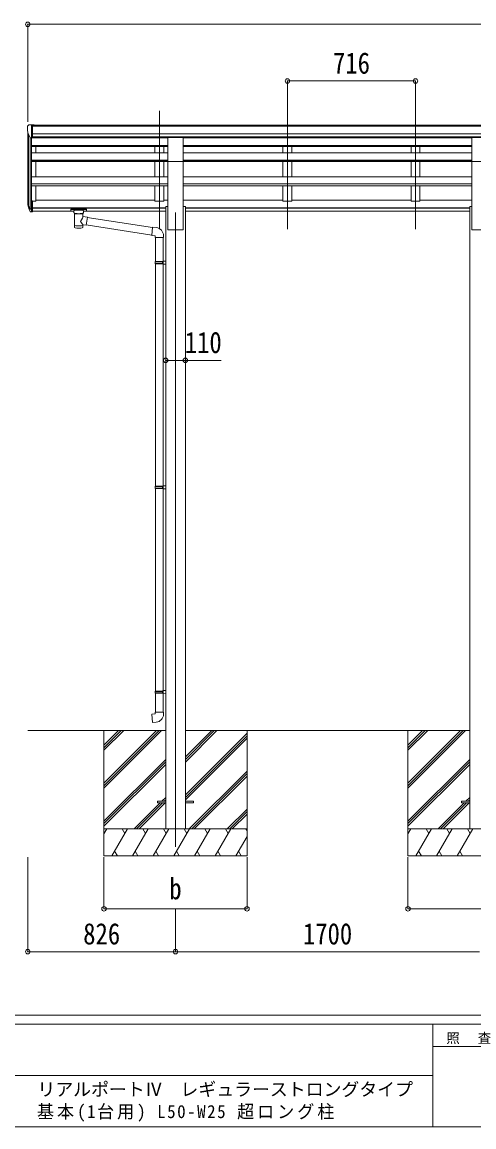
# Model space of a CAD drawing. Units: millimetres at full size, sheet at 1:25. Extents: x -6988 to 7066, y -4877 to 4823.
# Drawn here: x -8 to 2519, y -4877 to 1300 of the extents above; entities that cross this region are included whole.
import ezdxf
from ezdxf.enums import TextEntityAlignment as Align

# ---------------------------------------------------------------- set-up
doc = ezdxf.new("R2010")
doc.units = ezdxf.units.MM
doc.header["$LTSCALE"] = 25
doc.header["$PDMODE"] = 32
doc.header["$PDSIZE"] = 25
for name, color, linetype, lineweight in [('0-0_0', 7, 'Continuous', 9), ('0-1_本体', 4, 'Continuous', 9), ('0-2_部品', 7, 'Continuous', 9), ('0-8_PARTS2', 2, 'Continuous', 9), ('0-A_寸法', 6, 'Continuous', 9), ('F-0_240', 7, 'Continuous', 9)]:
    doc.layers.add(name, color=color, linetype=linetype, lineweight=lineweight)
doc.styles.add('ＭＳ ゴシック', font='')
doc.styles.get('ＭＳ ゴシック').set_extended_font_data('MS Gothic')

msp = doc.modelspace()

# ---------------------------------------------------------------- linework, layer by layer
at = {"layer": '0-0_0'}
for p, q in [((24.13, -2661.26), (795.13, -2661.26)), ((450.13, -2661.26), (450.13, -3361.26)), ((450.13, -2955.44), (744.31, -2661.26)), ((450.13, -2969.58), (758.45, -2661.26)), ((450.13, -2983.72), (772.6, -2661.26)), ((450.13, -2771.59), (560.46, -2661.26)), ((450.13, -2757.45), (546.32, -2661.26)), ((450.13, -2743.3), (532.18, -2661.26)), ((905.13, -2661.26), (2495.13, -2661.26)), ((905.13, -2837.09), (1080.96, -2661.26)), ((905.13, -2822.95), (1066.82, -2661.26)), ((905.13, -2808.8), (1052.68, -2661.26)), ((905.13, -3020.93), (1250.13, -2675.94)), ((905.13, -3035.08), (1250.13, -2690.08)), ((905.13, -3049.22), (1250.13, -2704.22)), ((1250.13, -2661.26), (1250.13, -3361.26)), ((2150.13, -2661.26), (2150.13, -3361.26)), ((2150.13, -2955.44), (2444.31, -2661.26)), ((2150.13, -2969.58), (2458.45, -2661.26)), ((2150.13, -2983.72), (2472.6, -2661.26)), ((2150.13, -2771.59), (2260.46, -2661.26)), ((2150.13, -2757.45), (2246.32, -2661.26)), ((2150.13, -2743.3), (2232.18, -2661.26)), ((450.13, -3167.57), (795.13, -2822.57)), ((450.13, -3181.71), (795.13, -2836.71)), ((2150.13, -3167.57), (2495.13, -2822.57)), ((2150.13, -3181.71), (2495.13, -2836.71)), ((450.13, -3195.85), (795.13, -2850.85)), ((926.94, -3211.26), (1250.13, -2888.07)), ((941.08, -3211.26), (1250.13, -2902.21)), ((2150.13, -3195.85), (2495.13, -2850.85)), ((955.23, -3211.26), (1250.13, -2916.35)), ((618.57, -3211.26), (764.07, -3065.76)), ((632.72, -3211.26), (778.22, -3065.76)), ((646.86, -3211.26), (792.36, -3065.76)), ((773.07, -3056.76), (795.13, -3034.7)), ((787.22, -3056.76), (795.13, -3048.84)), ((2318.57, -3211.26), (2464.07, -3065.76)), ((2332.72, -3211.26), (2478.22, -3065.76)), ((2346.86, -3211.26), (2492.36, -3065.76)), ((2473.07, -3056.76), (2495.13, -3034.7)), ((2487.22, -3056.76), (2495.13, -3048.84)), ((1139.07, -3211.26), (1250.13, -3100.2)), ((1153.22, -3211.26), (1250.13, -3114.34)), ((1167.36, -3211.26), (1250.13, -3128.48)), ((1250.13, -3211.26), (450.13, -3211.26)), ((450.13, -3238.76), (466.01, -3211.26)), ((494.88, -3361.26), (581.48, -3211.26)), ((566.48, -3237.24), (551.48, -3211.26)), ((610.35, -3361.26), (696.95, -3211.26)), ((681.95, -3237.24), (666.95, -3211.26)), ((725.82, -3361.26), (812.42, -3211.26)), ((797.42, -3237.24), (782.42, -3211.26)), ((841.29, -3361.26), (927.89, -3211.26)), ((912.89, -3237.24), (897.89, -3211.26)), ((956.76, -3361.26), (1043.36, -3211.26)), ((1028.36, -3237.24), (1013.36, -3211.26)), ((1072.23, -3361.26), (1158.83, -3211.26)), ((1128.83, -3211.26), (1143.83, -3237.24)), ((1244.3, -3211.26), (1250.13, -3221.36)), ((2950.13, -3211.26), (2150.13, -3211.26)), ((2150.13, -3238.76), (2166.01, -3211.26)), ((2194.88, -3361.26), (2281.48, -3211.26)), ((2266.48, -3237.24), (2251.48, -3211.26)), ((2310.35, -3361.26), (2396.95, -3211.26)), ((2381.95, -3237.24), (2366.95, -3211.26)), ((2425.82, -3361.26), (2512.42, -3211.26)), ((2497.42, -3237.24), (2482.42, -3211.26)), ((1187.7, -3361.26), (1250.13, -3253.12)), ((509.88, -3335.28), (524.87, -3361.26)), ((625.35, -3335.28), (640.35, -3361.26)), ((740.82, -3335.28), (755.82, -3361.26)), ((856.29, -3335.28), (871.29, -3361.26)), ((971.76, -3335.28), (986.76, -3361.26)), ((1087.23, -3335.28), (1102.23, -3361.26)), ((1202.7, -3335.28), (1217.7, -3361.26)), ((2209.88, -3335.28), (2224.87, -3361.26)), ((2325.35, -3335.28), (2340.35, -3361.26)), ((2440.82, -3335.28), (2455.82, -3361.26)), ((450.13, -3361.26), (1250.13, -3361.26)), ((2150.13, -3361.26), (2950.13, -3361.26))]:
    msp.add_line(p, q, dxfattribs=at)
at = {"layer": '0-1_本体'}
for p, q in [((24.13, 298.01), (24.13, 687.1)), ((50.63, 723.85), (5049.63, 723.85)), ((50.63, 718.49), (5049.63, 718.49)), ((28.41, 668.3), (28.41, 273.74)), ((38.13, 652.94), (38.13, 255.74)), ((44.13, 653.47), (44.13, 300.18)), ((44.13, 651.95), (807.63, 651.95)), ((50.63, 674.97), (5049.63, 674.97)), ((50.63, 657.3), (5049.63, 657.3)), ((807.63, 654.93), (50.63, 654.93)), ((735.13, 654.93), (735.13, 651.95)), ((785.13, 654.93), (785.13, 651.95)), ((892.63, 654.93), (2507.63, 654.93)), ((892.63, 651.95), (2507.63, 651.95)), ((1451.13, 654.93), (1451.13, 651.95)), ((1501.13, 654.93), (1501.13, 651.95)), ((2167.13, 654.93), (2167.13, 651.95)), ((2217.13, 654.93), (2217.13, 651.95)), ((44.13, 609.95), (807.63, 609.95)), ((44.13, 608.25), (807.63, 608.25)), ((44.13, 604.58), (807.63, 604.58)), ((44.13, 568.61), (807.63, 568.61)), ((69.13, 568.61), (69.13, 604.58)), ((735.13, 604.58), (735.13, 568.61)), ((785.13, 604.58), (785.13, 568.61)), ((892.63, 609.95), (2507.63, 609.95)), ((892.63, 608.25), (2507.63, 608.25)), ((892.63, 604.58), (2507.63, 604.58)), ((892.63, 568.61), (2507.63, 568.61)), ((1451.13, 604.58), (1451.13, 568.61)), ((1501.13, 604.58), (1501.13, 568.61)), ((2167.13, 604.58), (2167.13, 568.61)), ((2217.13, 604.58), (2217.13, 568.61)), ((44.13, 527.98), (807.63, 527.98)), ((44.13, 526.31), (807.63, 526.31)), ((44.13, 519.52), (807.63, 519.52)), ((69.13, 435.32), (69.13, 519.52)), ((735.13, 519.52), (735.13, 435.32)), ((785.13, 519.52), (785.13, 435.32)), ((807.63, 138.74), (807.63, 521.06)), ((892.63, 527.98), (2507.63, 527.98)), ((892.63, 526.31), (2507.63, 526.31)), ((892.63, 138.74), (892.63, 521.06)), ((892.63, 519.52), (2507.63, 519.52)), ((1451.13, 519.52), (1451.13, 435.32)), ((1501.13, 519.52), (1501.13, 435.32)), ((2167.13, 519.52), (2167.13, 435.32)), ((2217.13, 519.52), (2217.13, 435.32)), ((2507.63, 138.74), (2507.63, 521.06)), ((44.13, 435.32), (807.63, 435.32)), ((892.63, 435.32), (2507.63, 435.32)), ((44.13, 396.18), (807.63, 396.18)), ((44.13, 394.51), (807.63, 394.51)), ((44.13, 384.87), (807.63, 384.87)), ((69.13, 299.35), (69.13, 383.63)), ((735.13, 383.63), (735.13, 299.35)), ((892.63, 396.18), (2507.63, 396.18)), ((892.63, 394.51), (2507.63, 394.51)), ((892.63, 384.87), (2507.63, 384.87)), ((1451.13, 384.87), (1451.13, 299.35)), ((2167.13, 384.87), (2167.13, 299.35)), ((50.63, 299.35), (69.13, 299.35)), ((50.63, 260.26), (795.13, 260.26)), ((50.63, 258.88), (795.13, 258.88)), ((69.13, 304.57), (735.13, 304.57)), ((785.13, 304.57), (807.63, 304.57)), ((795.13, 268.74), (807.63, 268.74)), ((795.13, 268.74), (795.13, -3211.26)), ((892.63, 304.57), (1451.13, 304.57)), ((892.63, 268.74), (905.13, 268.74)), ((905.13, 268.74), (905.13, -3211.26)), ((905.13, 260.26), (2495.13, 260.26)), ((905.13, 258.88), (2495.13, 258.88)), ((1501.13, 304.57), (2167.13, 304.57)), ((2217.13, 304.57), (2507.63, 304.57)), ((2495.13, 268.74), (2507.63, 268.74)), ((2495.13, 268.74), (2495.13, -3211.26)), ((50.63, 241.7), (282.13, 241.7)), ((336.13, 241.7), (795.13, 241.7)), ((905.13, 241.7), (2495.13, 241.7)), ((807.63, 138.74), (892.63, 138.74)), ((2507.63, 138.74), (2592.63, 138.74))]:
    msp.add_line(p, q, dxfattribs=at)
for points in [[(785.13, 383.63), (785.13, 299.35), (735.13, 299.35)], [(1501.13, 384.87), (1501.13, 299.35), (1451.13, 299.35)], [(2217.13, 384.87), (2217.13, 299.35), (2167.13, 299.35)]]:
    msp.add_lwpolyline(points, dxfattribs=at)
at = {"layer": '0-2_部品'}
for p, q in [((22.13, 716.08), (22.13, 715.45)), ((29.04, 724.89), (24.97, 719.08)), ((32.13, 725.45), (29.8, 725.31)), ((32.13, 725.45), (50.63, 725.45)), ((44.13, 652.47), (44.13, 725.45)), ((50.63, 725.45), (60.63, 725.37)), ((50.63, 653.47), (50.63, 725.45)), ((60.63, 723.85), (60.63, 725.37)), ((36.51, 654.28), (27.23, 670.35)), ((44.13, 652.47), (38.92, 652.79)), ((50.63, 653.47), (44.13, 653.47)), ((807.63, 655.22), (892.63, 655.22)), ((807.63, 521.06), (807.63, 655.22)), ((892.63, 521.06), (892.63, 655.22)), ((2507.63, 655.22), (2592.63, 655.22)), ((2507.63, 521.06), (2507.63, 655.22)), ((807.63, 521.06), (892.63, 521.06)), ((2507.63, 521.06), (2592.63, 521.06)), ((26.52, 274.14), (36.69, 254.96)), ((37.7, 256.21), (27.94, 274.63)), ((29.11, 257.28), (36.69, 239.79)), ((44.13, 255.46), (39, 255.46)), ((44.13, 253.46), (39.29, 253.46)), ((44.13, 300.18), (44.13, 238.29)), ((50.63, 300.18), (44.13, 300.18)), ((50.63, 261.86), (44.13, 261.86)), ((50.63, 256.46), (44.13, 256.46)), ((50.63, 300.18), (50.63, 239.11)), ((265.63, 253.4), (265.63, 242.64)), ((265.63, 253.21), (265.63, 251.67)), ((267.63, 254.06), (350.63, 254.06)), ((267.63, 251.89), (350.63, 251.89)), ((352.63, 253.4), (352.63, 242.64)), ((44.13, 238.29), (39.29, 238.29)), ((50.63, 239.11), (44.13, 239.11)), ((267.63, 241.98), (282.13, 241.98)), ((282.13, 235.17), (282.13, 245.44)), ((286.23, 230.67), (286.21, 150.38)), ((332.03, 213.1), (332.03, 230.68)), ((357.25, 209.19), (332.03, 213.1)), ((336.13, 235.17), (336.13, 245.44)), ((336.13, 241.98), (350.63, 241.98)), ((357.25, 209.19), (350.23, 163.93)), ((721.07, 150.68), (356.94, 207.17)), ((332.05, 150.38), (332.03, 167.01)), ((332.03, 166.75), (350.23, 163.93)), ((717.4, 108.75), (350.5, 165.67)), ((742.05, 150.56), (721.22, 152.39)), ((737.13, 94.82), (783.13, 94.82)), ((739.13, 94.82), (739.13, -39.18)), ((781.13, 94.82), (781.13, -36.62)), ((783.13, 94.82), (783.13, 105.73)), ((737.13, -41.18), (738.13, -39.18)), ((737.13, -41.18), (781.13, -41.18)), ((737.13, -41.18), (737.13, -49.18)), ((737.13, -49.18), (781.13, -49.18)), ((737.13, -49.18), (738.13, -51.18)), ((738.13, -39.18), (781.13, -39.18)), ((738.13, -51.18), (781.13, -51.18)), ((739.13, -51.18), (739.13, -1295.36)), ((776.65, -41.18), (776.22, -39.18)), ((779.13, -36.68), (795.13, -36.21)), ((779.13, -38.68), (779.13, -36.68)), ((779.13, -38.68), (781.13, -38.68)), ((779.13, -53.68), (779.13, -51.68)), ((779.13, -53.68), (795.13, -54.15)), ((781.13, -53.74), (781.13, -1292.81)), ((795.13, -36.21), (795.13, -54.15)), ((737.13, -1297.36), (738.13, -1295.36)), ((738.13, -1295.36), (781.13, -1295.36)), ((776.65, -1297.36), (776.22, -1295.36)), ((779.13, -1292.86), (795.13, -1292.39)), ((779.13, -1294.86), (779.13, -1292.86)), ((779.13, -1294.86), (781.13, -1294.86)), ((795.13, -1292.39), (795.13, -1310.34)), ((737.13, -1297.36), (781.13, -1297.36)), ((737.13, -1297.36), (737.13, -1305.36)), ((737.13, -1305.36), (781.13, -1305.36)), ((737.13, -1305.36), (738.13, -1307.36)), ((738.13, -1307.36), (781.13, -1307.36)), ((739.13, -1307.36), (739.13, -2440.52)), ((779.13, -1309.86), (779.13, -1307.86)), ((779.13, -1309.86), (795.13, -1310.34)), ((781.13, -1309.92), (781.13, -2437.97)), ((737.13, -2442.52), (738.13, -2440.52)), ((737.13, -2442.52), (781.13, -2442.52)), ((737.13, -2442.52), (737.13, -2450.52)), ((737.13, -2450.52), (781.13, -2450.52)), ((737.13, -2450.52), (738.13, -2452.52)), ((738.13, -2440.52), (781.13, -2440.52)), ((738.13, -2452.52), (781.13, -2452.52)), ((739.13, -2452.52), (739.13, -2558.66)), ((776.65, -2442.52), (776.22, -2440.52)), ((779.13, -2438.02), (795.13, -2437.55)), ((779.13, -2440.02), (779.13, -2438.02)), ((779.13, -2440.02), (781.13, -2440.02)), ((779.13, -2455.02), (779.13, -2453.02)), ((779.13, -2455.02), (795.13, -2455.5)), ((781.13, -2455.08), (781.13, -2558.66)), ((795.13, -2437.55), (795.13, -2455.5)), ((737.13, -2558.66), (783.13, -2558.66)), ((737.13, -2568.66), (737.13, -2558.66)), ((783.13, -2558.66), (783.13, -2569.58))]:
    msp.add_line(p, q, dxfattribs=at)
at = {"layer": '0-2_部品', "color": 4}
for p, q in [((750.13, -3056.76), (750.13, -3065.76)), ((795.13, -3056.76), (750.13, -3056.76)), ((795.13, -3065.76), (750.13, -3065.76)), ((950.13, -3056.76), (905.13, -3056.76)), ((950.13, -3065.76), (905.13, -3065.76)), ((950.13, -3056.76), (950.13, -3065.76)), ((2450.13, -3056.76), (2450.13, -3065.76)), ((2495.13, -3056.76), (2450.13, -3056.76)), ((2495.13, -3065.76), (2450.13, -3065.76))]:
    msp.add_line(p, q, dxfattribs=at)
at = {"layer": '0-2_部品'}
for points in [[(265.63, 253.4), (265.67, 253.6), (265.75, 253.73), (265.85, 253.83), (265.95, 253.89), (266.07, 253.93), (266.37, 253.99), (266.86, 254.04), (267.4, 254.06), (267.63, 254.06)], [(350.63, 254.06), (350.98, 254.06), (351.51, 254.03), (351.96, 253.98), (352.27, 253.91), (352.44, 253.81), (352.56, 253.67), (352.62, 253.49), (352.63, 253.4)], [(265.63, 242.64), (265.67, 242.45), (265.75, 242.31), (265.85, 242.22), (265.95, 242.15), (266.07, 242.11), (266.37, 242.05), (266.86, 242), (267.4, 241.98), (267.63, 241.98)], [(282.17, 235.23), (282.15, 234.87), (282.39, 233.91), (282.91, 233.03), (283.72, 232.19), (284.83, 231.39), (286.23, 230.67)], [(332.03, 230.68), (332.26, 230.77), (333.62, 231.51), (334.73, 232.36), (335.49, 233.22), (335.95, 234.12), (336.12, 235.01)], [(350.63, 241.98), (350.98, 241.98), (351.51, 242.01), (351.96, 242.06), (352.27, 242.13), (352.44, 242.23), (352.56, 242.37), (352.62, 242.55), (352.63, 242.64)], [(721.22, 152.39), (717.21, 106.56), (737.13, 104.82), (737.13, 94.82)], [(776.65, -41.18), (776.65, -49.18), (776.22, -51.18)], [(779.13, -51.68), (781.13, -51.68), (781.13, -38.68)], [(779.13, -1307.86), (781.13, -1307.86), (781.13, -1294.86)], [(776.65, -1297.36), (776.65, -1305.36), (776.22, -1307.36)], [(776.65, -2442.52), (776.65, -2450.52), (776.22, -2452.52)], [(779.13, -2453.02), (781.13, -2453.02), (781.13, -2440.02)], [(742.05, -2614.41), (721.22, -2616.23), (717.21, -2570.41), (737.13, -2568.66)]]:
    msp.add_lwpolyline(points, dxfattribs=at)
for centre, radius, start, end in [((25.13, 716.08), 3, 93, 180), ((224.13, 715.45), 202, 180, 192.90261), ((29.86, 724.31), 1, 93.5, 145), ((39.11, 655.78), 3, 210, 266.5), ((112.79, 296.3), 89.07, 174.49576, 194.41188), ((112.08, 300.58), 88.05, 177.22392, 197.21071), ((157.35, 293.36), 133.22, 183.27987, 195.71302), ((39.29, 256.46), 3, 210, 270), ((39, 256.96), 1.5, 210, 270), ((39.29, 241.29), 3, 210, 270), ((738.13, 105.73), 45, 0, 85), ((738.13, -2569.58), 45, 275, 0)]:
    msp.add_arc(centre, radius, start, end, dxfattribs=at)
for centre, major_axis, ratio, start_param, end_param in [((267.63, 251.67), (2, 0), 0.109601, 1.5707963, 3.1415927), ((309.13, 245.44), (27, 0), 0.122176, 6.2831853, 9.424778), ((350.63, 251.67), (2, 0), 0.109601, 0, 1.5707963), ((309.14, 230.22), (-22.91, 0.42), 0.072511, 0.0008029, 1.5715993), ((309.14, 228.59), (-22.91, 0.42), 0.072511, 0.0008029, 1.5715993), ((309.12, 230.22), (22.92, 0.42), 0.07247, 4.71158, 6.2823764), ((309.12, 228.59), (22.92, 0.42), 0.07247, 4.71158, 6.2823764), ((309.13, 186.56), (-22.81, -26.62), 0.234429, 1.6855472, 3.1268519), ((320.13, 235.17), (16, 0), 0.361356, 6.2636979, 6.2831853), ((309.13, 150.38), (22.92, 0), 0.101955, 3.1415499, 6.2833984), ((309.13, 162.82), (22.91, 0), 0.122865, 3.1415927, 6.2831853), ((311.69, 189.2), (20.32, -22.25), 0.045535, 0.0389954, 1.3075346)]:
    msp.add_ellipse(centre, major_axis=major_axis, ratio=ratio, start_param=start_param, end_param=end_param, dxfattribs=at)
at = {"layer": '0-8_PARTS2'}
for p, q in [((760.13, 141.09), (760.13, 803.61)), ((1476.13, 141.09), (1476.13, 803.61)), ((2192.13, 141.09), (2192.13, 803.61)), ((850.13, 234.88), (850.13, -3311.26))]:
    msp.add_line(p, q, dxfattribs=at)
at = {"layer": '0-A_寸法'}
for p, q in [((24.13, 1287.1), (24.13, 741.48)), ((24.13, 1287.1), (5076.13, 1287.1)), ((1476.13, 970.48), (1476.13, 741.48)), ((1476.13, 970.48), (2192.13, 970.48)), ((2192.13, 970.48), (2192.13, 741.48)), ((795.13, -591.44), (905.13, -591.44)), ((905.13, -591.44), (1105.13, -591.44)), ((24.13, -3897.62), (24.13, -3368.68)), ((450.13, -3657.65), (450.13, -3368.68)), ((1250.13, -3657.65), (1250.13, -3368.68)), ((2150.13, -3657.65), (2150.13, -3368.68)), ((450.13, -3657.65), (1250.13, -3657.65)), ((850.13, -3897.62), (850.13, -3657.65)), ((2150.13, -3657.65), (2950.13, -3657.65)), ((24.13, -3897.62), (850.13, -3897.62)), ((850.13, -3897.62), (2550.13, -3897.62))]:
    msp.add_line(p, q, dxfattribs=at)
for p in [(24.13, 1287.1), (1476.13, 970.48), (2192.13, 970.48), (795.13, -591.44), (905.13, -591.44), (450.13, -3657.65), (1250.13, -3657.65), (2150.13, -3657.65), (24.13, -3897.62), (850.13, -3897.62)]:
    msp.add_point(p, dxfattribs=at)
at = {"layer": 'F-0_240', "color": 5}
for p, q in [((-6987.88, -4252.21), (6712.12, -4252.21)), ((-6987.88, -4302.21), (4489.82, -4302.21)), ((2289.82, -4302.21), (2289.82, -4877.21)), ((2289.82, -4427.21), (3789.82, -4427.21)), ((-2835.18, -4589.71), (2289.82, -4589.71)), ((-6987.88, -4877.21), (6712.12, -4877.21))]:
    msp.add_line(p, q, dxfattribs=at)

# ---------------------------------------------------------------- texts
at = {"layer": '0-A_寸法', "color": 7, "style": 'ＭＳ ゴシック', "width": 0.85}
for s, p in [('716', (1731.01, 975.48)), ('110', (902.01, -586.44)), ('b', (815.76, -3640.15)), ('826', (334.01, -3892.62)), ('1700', (1562.63, -3892.62))]:
    msp.add_text(s, height=119.1, dxfattribs=at).set_placement(p, align=Align.BOTTOM_LEFT)
at = {"layer": 'F-0_240', "style": 'ＭＳ ゴシック'}
msp.add_text('リアルポートⅣ\u3000レギュラーストロングタイプ', height=73.31, dxfattribs=at).set_placement((78.1, -4725.87), align=Align.BOTTOM_LEFT)
at = {"layer": 'F-0_240', "attachment_point": 7, "style": 'ＭＳ ゴシック'}
for s, insert, char_height in [('\\T1.17;照\u3000査', (2364.83, -4414.71), 54.99), ('\\T1.18;\\W0.95;基本(1台用)\\~L50-W25\\~超ロング柱', (75.55, -4847.54), 73.31)]:
    msp.add_mtext(s, dxfattribs=dict(at, insert=insert, char_height=char_height))

doc.saveas('drawing.dxf')
